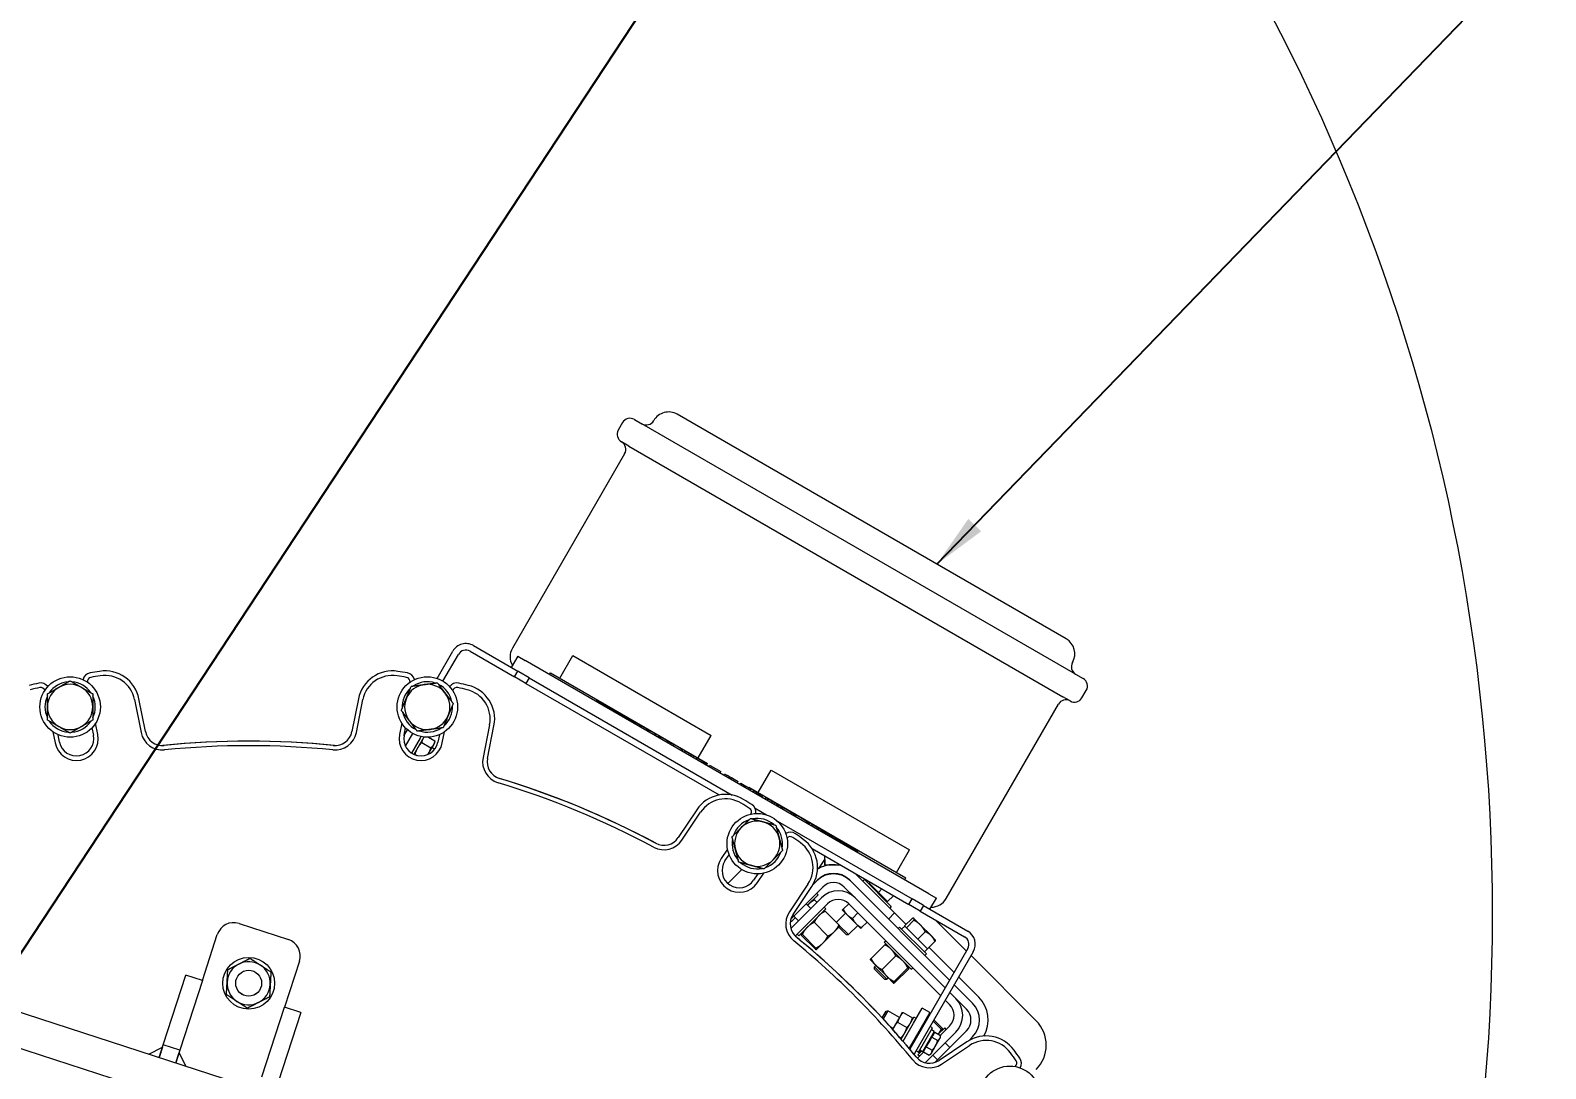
# Model space of a CAD drawing. Header units: inches. Extents: x 20 to 536, y 8 to 344.
# Drawn here: x 102.48 to 146.35, y 259.85 to 289.9 of the extents above; entities that cross this region are included whole.
import ezdxf

# ---------------------------------------------------------------- set-up
doc = ezdxf.new("R2010")
doc.units = ezdxf.units.IN
doc.header["$LTSCALE"] = 16
doc.header["$MEASUREMENT"] = 0
for name, color, linetype, lineweight in [('Dimension (ANSI)', 7, 'Continuous', 25), ('Symbol (ANSI)', 7, 'Continuous', 25), ('Visible', 7, 'Continuous', 18)]:
    doc.layers.add(name, color=color, linetype=linetype, lineweight=lineweight)
doc.styles.add('MEMCOR Medium', font='arial.ttf')
doc.dimstyles.new('Default (ANSI)', dxfattribs={"dimscale": 16, "dimtxt": 0.15, "dimasz": 0.098425, "dimexe": 0.125, "dimexo": 0.0625, "dimgap": 0.031496, "dimtad": 0, "dimtih": 1, "dimtoh": 1, "dimdec": 4, "dimrnd": 1e-08, "dimzin": 3, "dimdsep": 46, "dimlunit": 5, "dimtxsty": 'MEMCOR Medium', "dimcen": 0.09, "dimdle": 0.393701, "dimclrd": 256, "dimclre": 256, "dimclrt": 256, "dimadec": 0, "dimazin": 1, "dimtfac": 0.8, "dimtofl": 0, "dimtmove": 0, "dimatfit": 3, "dimfxl": 1, "dimfrac": 1, "dimtolj": 1, "dimtzin": 4, "dimlwd": -1, "dimlwe": -1, "dimarcsym": 0})
doc.dimstyles.new('Default (ANSI)$7', dxfattribs={"dimscale": 16, "dimtxt": 0.15, "dimasz": 0.098425, "dimexe": 0.125, "dimexo": 0.0625, "dimgap": 0.031496, "dimtad": 0, "dimtih": 1, "dimtoh": 1, "dimdec": 4, "dimrnd": 1e-08, "dimzin": 3, "dimdsep": 46, "dimlunit": 5, "dimtxsty": 'MEMCOR Medium', "dimcen": 0.09, "dimdle": 0.393701, "dimclrd": 256, "dimclre": 256, "dimclrt": 256, "dimadec": 0, "dimazin": 1, "dimtfac": 0.8, "dimtofl": 0, "dimtmove": 0, "dimatfit": 3, "dimfxl": 1, "dimfrac": 1, "dimtolj": 1, "dimtzin": 4, "dimlwd": -1, "dimlwe": -1, "dimarcsym": 0})

# ---------------------------------------------------------------- blocks, each defined once
blk = doc.blocks.new('*D27')
at = {"layer": 'Defpoints', "color": 0, "transparency": 16777216}
for p in [(109.281, 316.444), (88.802, 264.323)]:
    blk.add_point(p, dxfattribs=at)
at = {"layer": 'Dimension (ANSI)', "transparency": 16777216}
for p, q in [((113.734, 327.776), (109.857, 317.91)), ((115.851, 327.776), (113.734, 327.776))]:
    blk.add_line(p, q, dxfattribs=at)
blk.add_solid([(109.613, 318.006), (110.102, 317.814), (109.281, 316.444)], dxfattribs=at)
at = {"layer": 'Dimension (ANSI)', "transparency": 16777216, "insert": (116.355, 327.776), "char_height": 2.4, "attachment_point": 4, "style": 'MEMCOR Medium'}
blk.add_mtext('\\A1; \\fArial|b0|i0;\\H2.4000;R56 in\\P[R1422.4 mm]{\\P\\fArial|b0|i0;\\H2.4000;RADIAL CLEARANCE REQUIRED}', dxfattribs=at)

msp = doc.modelspace()

# ---------------------------------------------------------------- linework, layer by layer
at = {"layer": 'Visible'}
for p, q in [((119.966252, 278.639862), (120.182758, 278.514862)), ((132.465608, 272.289381), (121.207278, 278.789381)), ((119.624746, 278.548356), (119.499746, 278.33185)), ((132.740127, 271.264862), (120.182758, 278.514862)), ((119.807758, 277.865343), (119.591252, 277.990343)), ((119.807758, 277.865343), (132.365127, 270.615343)), ((119.682758, 277.648837), (116.432758, 272.019672)), ((115.305042, 272.093409), (116.589665, 271.351731)), ((114.25255, 271.14544), (114.707406, 271.933273)), ((114.423066, 271.065781), (114.869785, 271.839523)), ((115.211292, 271.931029), (116.495915, 271.189352)), ((116.586514, 271.786563), (116.399014, 271.461804)), ((116.586514, 271.786563), (116.80302, 271.661563)), ((128.494363, 264.911563), (116.80302, 271.661563)), ((117.808579, 271.153172), (118.183579, 271.802692)), ((118.183579, 271.802692), (122.188947, 269.490192)), ((116.495915, 271.189352), (116.589665, 271.351731)), ((116.825005, 270.999352), (116.495915, 271.189352)), ((116.61552, 271.336804), (116.589665, 271.351731)), ((116.918755, 271.161731), (116.61552, 271.336804)), ((116.918755, 271.161731), (116.825005, 270.999352)), ((116.918755, 271.161731), (122.795906, 267.768557)), ((117.506696, 271.255296), (117.537946, 271.309422)), ((117.537946, 271.309422), (122.08458, 268.684422)), ((132.740127, 271.264862), (132.956633, 271.139862)), ((116.825005, 270.999352), (122.419246, 267.769515)), ((132.92314, 270.58185), (133.04814, 270.798356)), ((105.493691, 270.530057), (105.682708, 269.5798)), ((105.81021, 269.605162), (105.621193, 270.555419)), ((111.977762, 270.555419), (111.788744, 269.605162)), ((111.916246, 269.5798), (112.105264, 270.530057)), ((118.859861, 270.474046), (118.866111, 270.484871)), ((118.866111, 270.484871), (118.884861, 270.517347)), ((119.913209, 269.880329), (118.866111, 270.484871)), ((118.884861, 270.517347), (119.113312, 270.385451)), ((119.094562, 270.352975), (119.113312, 270.385451)), ((119.113572, 270.341999), (119.132322, 270.374475)), ((119.132322, 270.374475), (119.194487, 270.338584)), ((119.175737, 270.306108), (119.194487, 270.338584)), ((119.194487, 270.338584), (119.281035, 270.288616)), ((119.262285, 270.25614), (119.281035, 270.288616)), ((119.281035, 270.288616), (119.364507, 270.240423)), ((128.990127, 264.769672), (132.240127, 270.398837)), ((132.581633, 270.490343), (132.365127, 270.615343)), ((104.429888, 269.522123), (104.365704, 269.844796)), ((113.23325, 269.844796), (113.169067, 269.522123)), ((119.345757, 270.207947), (119.364507, 270.240423)), ((119.383879, 270.185938), (119.402629, 270.218414)), ((119.402629, 270.218414), (119.585829, 270.112643)), ((119.567079, 270.080167), (119.585829, 270.112643)), ((119.61135, 270.054607), (119.6301, 270.087083)), ((119.6301, 270.087083), (119.698196, 270.047768)), ((119.679446, 270.015292), (119.698196, 270.047768)), ((119.698196, 270.047768), (119.743667, 270.021515)), ((119.743667, 270.021515), (119.789137, 269.995263)), ((119.770387, 269.962787), (119.789137, 269.995263)), ((119.789137, 269.995263), (119.857233, 269.955948)), ((119.838483, 269.923472), (119.857233, 269.955948)), ((119.859031, 269.911608), (119.877781, 269.944084)), ((119.877781, 269.944084), (119.931959, 269.912805)), ((119.906959, 269.869504), (119.931959, 269.912805)), ((119.931959, 269.912805), (119.978871, 269.88572)), ((119.953871, 269.842419), (119.978871, 269.88572)), ((119.978871, 269.88572), (120.030412, 269.855963)), ((120.005412, 269.812662), (120.030412, 269.855963)), ((120.030412, 269.855963), (120.081111, 269.826692)), ((120.056111, 269.78339), (120.081111, 269.826692)), ((120.081111, 269.826692), (120.128234, 269.799485)), ((103.129915, 269.598982), (103.194098, 269.27631)), ((103.321601, 269.301671), (103.279041, 269.515631)), ((104.259827, 269.710721), (104.302386, 269.496762)), ((113.294585, 269.486195), (113.394018, 269.658419)), ((113.296569, 269.496762), (113.339128, 269.710721)), ((113.336089, 269.183082), (113.548262, 269.550577)), ((113.336089, 269.183082), (113.543858, 269.542949)), ((113.760364, 269.417949), (113.509427, 268.983314)), ((113.870159, 269.448119), (113.57932, 268.94437)), ((113.785783, 269.461976), (113.760364, 269.417949)), ((114.006841, 269.443241), (114.191629, 269.336553)), ((114.319913, 269.515631), (114.277354, 269.301671)), ((114.404856, 269.27631), (114.46904, 269.598982)), ((115.773401, 269.800419), (115.584383, 268.850162)), ((115.711885, 268.8248), (115.900903, 269.775057)), ((120.103234, 269.756184), (120.128234, 269.799485)), ((120.158507, 269.738706), (120.109484, 269.767009)), ((120.128234, 269.799485), (120.177257, 269.771182)), ((120.152257, 269.727881), (120.177257, 269.771182)), ((120.177257, 269.771182), (120.34408, 269.674866)), ((120.31908, 269.631565), (120.34408, 269.674866)), ((120.384713, 269.608106), (120.32533, 269.64239)), ((120.34408, 269.674866), (120.403463, 269.640582)), ((120.378463, 269.59728), (120.403463, 269.640582)), ((120.403463, 269.640582), (120.514346, 269.576563)), ((120.514346, 269.576563), (120.594988, 269.530005)), ((120.569988, 269.486703), (120.594988, 269.530005)), ((120.594988, 269.530005), (120.666427, 269.48876)), ((120.641427, 269.445458), (120.666427, 269.48876)), ((120.706415, 269.422371), (120.647677, 269.456284)), ((120.666427, 269.48876), (120.697048, 269.471081)), ((120.678298, 269.438605), (120.697048, 269.471081)), ((120.700165, 269.411546), (120.706415, 269.422371)), ((120.715746, 269.40255), (120.740746, 269.445852)), ((120.740746, 269.445852), (120.891073, 269.35906)), ((121.813947, 268.840672), (122.188947, 269.490192)), ((113.609793, 268.947521), (113.66902, 268.913326)), ((113.807364, 269.289723), (114.075285, 269.135039)), ((113.993591, 268.94391), (113.99799, 268.95153)), ((113.99799, 268.95153), (114.154948, 269.223388)), ((114.109299, 269.144322), (114.187101, 269.099403)), ((114.154948, 269.223388), (114.187549, 269.279855)), ((114.187549, 269.279855), (114.19072, 269.316093)), ((120.891073, 269.35906), (121.0414, 269.272269)), ((121.0164, 269.228967), (121.0414, 269.272269)), ((121.073189, 269.19618), (121.098189, 269.239482)), ((121.083707, 269.190108), (121.108707, 269.233409)), ((121.098189, 269.239482), (121.108706, 269.23341)), ((121.108707, 269.233409), (121.237997, 269.158763)), ((121.237997, 269.158763), (121.358961, 269.088925)), ((121.333961, 269.045624), (121.358961, 269.088925)), ((121.341411, 269.041322), (121.366411, 269.084623)), ((121.358961, 269.088925), (121.366411, 269.084623)), ((121.412224, 269.000438), (121.437224, 269.04374)), ((121.437224, 269.04374), (121.548107, 268.979721)), ((121.548107, 268.979721), (121.628749, 268.933163)), ((121.603749, 268.889861), (121.628749, 268.933163)), ((121.628749, 268.933163), (121.700187, 268.891918)), ((121.675187, 268.848616), (121.700187, 268.891918)), ((121.749507, 268.805708), (121.774507, 268.849009)), ((121.774507, 268.849009), (121.924834, 268.762218)), ((121.924834, 268.762218), (122.075161, 268.675426)), ((122.050161, 268.632125), (122.075161, 268.675426)), ((122.05333, 268.630296), (122.08458, 268.684422)), ((122.116592, 268.593772), (122.141592, 268.637073)), ((122.136752, 268.582132), (122.161752, 268.625433)), ((122.141592, 268.637073), (122.16175, 268.625434)), ((122.161752, 268.625433), (122.313832, 268.53763)), ((122.313832, 268.53763), (122.470296, 268.447296)), ((122.445296, 268.403994), (122.470296, 268.447296)), ((122.5538, 268.341349), (122.5788, 268.38465)), ((122.5788, 268.38465), (122.644541, 268.346695)), ((122.619541, 268.303394), (122.644541, 268.346695)), ((122.625677, 268.299851), (122.650677, 268.343152)), ((122.644541, 268.346695), (122.650677, 268.343152)), ((122.650677, 268.343152), (122.691436, 268.31962)), ((122.691436, 268.31962), (122.729127, 268.297859)), ((122.704127, 268.254558), (122.729127, 268.297859)), ((122.729127, 268.297859), (122.775584, 268.271037)), ((122.750584, 268.227736), (122.775584, 268.271037)), ((122.775584, 268.271037), (122.854911, 268.225237)), ((122.854911, 268.225237), (122.966232, 268.160966)), ((122.941232, 268.117665), (122.966232, 268.160966)), ((123.020811, 268.07172), (123.045811, 268.115022)), ((123.045811, 268.115022), (123.196138, 268.02823)), ((123.545937, 267.840708), (123.920937, 268.490227)), ((123.920937, 268.490227), (127.926304, 266.177727)), ((123.196138, 268.02823), (123.346465, 267.941439)), ((123.269054, 267.986132), (123.275304, 267.996958)), ((123.275304, 267.996958), (127.821937, 265.371958)), ((123.321465, 267.898137), (123.346465, 267.941439)), ((123.394908, 267.855735), (123.419908, 267.899036)), ((123.419908, 267.899036), (123.530791, 267.835018)), ((123.530791, 267.835018), (123.611433, 267.788459)), ((123.586433, 267.745158), (123.611433, 267.788459)), ((123.611433, 267.788459), (123.682871, 267.747215)), ((123.657871, 267.703913), (123.682871, 267.747215)), ((123.751475, 267.649871), (123.776475, 267.693173)), ((123.776475, 267.693173), (123.847913, 267.651928)), ((123.822913, 267.608626), (123.847913, 267.651928)), ((123.847913, 267.651928), (123.921543, 267.609418)), ((121.773607, 267.342503), (121.23533, 266.536915)), ((121.343421, 266.46469), (121.881698, 267.270279)), ((123.46089, 267.384628), (123.794023, 267.192294)), ((123.921543, 267.609418), (123.967561, 267.582849)), ((123.942561, 267.539548), (123.967561, 267.582849)), ((123.967561, 267.582849), (124.039876, 267.541098)), ((124.014876, 267.497797), (124.039876, 267.541098)), ((124.069473, 267.466275), (124.094473, 267.509576)), ((124.076047, 267.462479), (124.101047, 267.505781)), ((124.094473, 267.509576), (124.101047, 267.505781)), ((124.101047, 267.505781), (124.150134, 267.477441)), ((124.125134, 267.434139), (124.150134, 267.477441)), ((124.150134, 267.477441), (124.22201, 267.435943)), ((124.19701, 267.392641), (124.22201, 267.435943)), ((124.22201, 267.435943), (124.258825, 267.414688)), ((124.233825, 267.371386), (124.258825, 267.414688)), ((124.27878, 267.345431), (124.30378, 267.388733)), ((124.30378, 267.388733), (124.437015, 267.31181)), ((124.437015, 267.31181), (124.513712, 267.267528)), ((124.488712, 267.224227), (124.513712, 267.267528)), ((124.513712, 267.267528), (124.585151, 267.226283)), ((124.560151, 267.182982), (124.585151, 267.226283)), ((124.603468, 267.172406), (124.622218, 267.204882)), ((124.622218, 267.204882), (124.65947, 267.183375)), ((124.63447, 267.140074), (124.65947, 267.183375)), ((124.65947, 267.183375), (124.809797, 267.096584)), ((124.107579, 267.011262), (128.00388, 264.761731)), ((124.597218, 267.161581), (124.603468, 267.172406)), ((124.64072, 267.150899), (124.603468, 267.172406)), ((124.809797, 267.096584), (124.960124, 267.009792)), ((124.935124, 266.966491), (124.960124, 267.009792)), ((125.024459, 266.929347), (124.941374, 266.977316)), ((124.960124, 267.009792), (125.015317, 266.977927)), ((124.996567, 266.945451), (125.015317, 266.977927)), ((125.015317, 266.977927), (125.043209, 266.961823)), ((125.018209, 266.918522), (125.043209, 266.961823)), ((125.043209, 266.961823), (125.113771, 266.921084)), ((125.088771, 266.877783), (125.113771, 266.921084)), ((125.113771, 266.921084), (125.317567, 266.803422)), ((125.292567, 266.760121), (125.317567, 266.803422)), ((125.317567, 266.803422), (125.387691, 266.762937)), ((125.362691, 266.719635), (125.387691, 266.762937)), ((125.387691, 266.762937), (125.426328, 266.740629)), ((125.407578, 266.708153), (125.426328, 266.740629)), ((125.426328, 266.740629), (125.471799, 266.714377)), ((124.345908, 266.657156), (124.347345, 266.656326)), ((126.443772, 266.109906), (125.368941, 266.730461)), ((125.471799, 266.714377), (125.517269, 266.688124)), ((125.498519, 266.655649), (125.517269, 266.688124)), ((125.517269, 266.688124), (125.585365, 266.648809)), ((125.566615, 266.616333), (125.585365, 266.648809)), ((125.584088, 266.606245), (125.602838, 266.638721)), ((125.602838, 266.638721), (125.715526, 266.573661)), ((125.696776, 266.541185), (125.715526, 266.573661)), ((125.715526, 266.573661), (125.783622, 266.534346)), ((125.764872, 266.50187), (125.783622, 266.534346)), ((125.788934, 266.487977), (125.807684, 266.520453)), ((125.807684, 266.520453), (125.989127, 266.415697)), ((125.970377, 266.383221), (125.989127, 266.415697)), ((126.014429, 266.357788), (126.033179, 266.390264)), ((126.033179, 266.390264), (126.095344, 266.354373)), ((126.076594, 266.321897), (126.095344, 266.354373)), ((126.095344, 266.354373), (126.181892, 266.304404)), ((126.163142, 266.271928), (126.181892, 266.304404)), ((126.181892, 266.304404), (126.265364, 266.256212)), ((122.661584, 266.205519), (122.478804, 265.931971)), ((122.586895, 265.859747), (122.708094, 266.041132)), ((125.109274, 266.216426), (127.91013, 264.599352)), ((125.307328, 265.645541), (125.481044, 265.903604)), ((125.481044, 265.751523), (125.481044, 266.001785)), ((125.481044, 265.903604), (125.481044, 265.716104)), ((126.246614, 266.223736), (126.265364, 266.256212)), ((126.280781, 266.204009), (126.299531, 266.236485)), ((126.299531, 266.236485), (126.445389, 266.152274)), ((126.426639, 266.119798), (126.445389, 266.152274)), ((126.437522, 266.099081), (126.443772, 266.109906)), ((127.551304, 265.528208), (127.926304, 266.177727)), ((122.670321, 265.20837), (123.072247, 265.610297)), ((123.539563, 265.485562), (123.418365, 265.304176)), ((123.526456, 265.231952), (123.709235, 265.505501)), ((125.481044, 265.751523), (125.914511, 265.751523)), ((127.498811, 264.356548), (126.36744, 265.487919)), ((124.991395, 265.192447), (124.453117, 264.386858)), ((125.419917, 265.106081), (124.49965, 264.185814)), ((124.561208, 264.314634), (125.099486, 265.120223)), ((125.24314, 265.282858), (125.131221, 265.170939)), ((125.24314, 265.282858), (125.271424, 265.311142)), ((126.354504, 264.793748), (126.042171, 265.106081)), ((126.190663, 265.311142), (126.218947, 265.282858)), ((129.088378, 262.413427), (126.218947, 265.282858)), ((126.623279, 265.321164), (126.578737, 265.276622)), ((127.402767, 264.541676), (126.623279, 265.321164)), ((126.765538, 265.214266), (126.747858, 265.196585)), ((126.765538, 265.214266), (126.794648, 265.243375)), ((126.898121, 265.081683), (126.765538, 265.214266)), ((127.030703, 264.949101), (126.898121, 265.081683)), ((127.030703, 264.949101), (127.130864, 265.049261)), ((127.790687, 265.317831), (127.821937, 265.371958)), ((125.378697, 264.793748), (124.493645, 263.908696)), ((124.622595, 263.684092), (125.555474, 264.616971)), ((124.93409, 264.620255), (125.069647, 264.484698)), ((124.978633, 264.575713), (125.281446, 264.878526)), ((125.180551, 264.730264), (125.247882, 264.662933)), ((125.281446, 264.878526), (125.236904, 264.923069)), ((126.172949, 264.621677), (126.01212, 264.460847)), ((126.177727, 264.616971), (128.829559, 261.96514)), ((128.958968, 262.189283), (126.354504, 264.793748)), ((127.163286, 264.816518), (127.030703, 264.949101)), ((127.295868, 264.683936), (127.163286, 264.816518)), ((127.295868, 264.683936), (127.278188, 264.666255)), ((127.295868, 264.683936), (127.467079, 264.855147)), ((127.91013, 264.599352), (128.00388, 264.761731)), ((128.239219, 264.409352), (127.91013, 264.599352)), ((128.306863, 264.586804), (128.00388, 264.761731)), ((128.332969, 264.571731), (128.239219, 264.409352)), ((128.332969, 264.571731), (128.306863, 264.586804)), ((128.332969, 264.571731), (129.617593, 263.830054)), ((128.494363, 264.911563), (128.71087, 264.786563)), ((128.52337, 264.461804), (128.71087, 264.786563)), ((124.501958, 264.099039), (124.483492, 264.117505)), ((124.501958, 264.099039), (124.625079, 264.222159)), ((124.580537, 264.266702), (124.716094, 264.131145)), ((124.724446, 263.696859), (125.503933, 264.476347)), ((125.448256, 264.420669), (125.449538, 264.421012)), ((125.456921, 264.420434), (125.473651, 264.437164)), ((125.503933, 264.476347), (125.459391, 264.520889)), ((125.490714, 264.403452), (125.887596, 264.00657)), ((126.076824, 264.348775), (125.811108, 264.083059)), ((125.988436, 264.437164), (126.121019, 264.304581)), ((126.121019, 264.304581), (126.386184, 264.039416)), ((126.43815, 264.356548), (126.277285, 264.195682)), ((127.498811, 264.356548), (127.322034, 264.179771)), ((127.402767, 264.541676), (127.358224, 264.497134)), ((127.833344, 264.022015), (127.498811, 264.356548)), ((127.789498, 263.978169), (128.004935, 264.193606)), ((127.839603, 263.928063), (128.05504, 264.1435)), ((128.05456, 264.199242), (128.049688, 264.200548)), ((128.057618, 264.196184), (128.05456, 264.199242)), ((128.248348, 264.005454), (128.057618, 264.196184)), ((128.239219, 264.409352), (129.523843, 263.667674)), ((128.671244, 264.159922), (129.574958, 263.256208)), ((115.26904, 256.180255), (91.801644, 263.805274)), ((107.458221, 262.398262), (107.890845, 263.729741)), ((108.520882, 264.05076), (109.947466, 263.587235)), ((124.724446, 263.696859), (124.679903, 263.741401)), ((124.780123, 263.752536), (124.77978, 263.751254)), ((124.79734, 263.710078), (125.194222, 263.313196)), ((124.824204, 263.736942), (125.221086, 263.34006)), ((125.170891, 264.083629), (125.567773, 263.686747)), ((125.424267, 263.483566), (125.757522, 263.816821)), ((125.757522, 263.816821), (125.904813, 263.964112)), ((126.095774, 263.727348), (125.881912, 263.941211)), ((125.893804, 263.996061), (126.16251, 263.727355)), ((125.904813, 263.964112), (125.905156, 263.965394)), ((126.095774, 263.727348), (126.16251, 263.727355)), ((126.430378, 263.995222), (126.16251, 263.727355)), ((126.386184, 264.039416), (126.518766, 263.906834)), ((126.703315, 264.091383), (126.54245, 263.930517)), ((127.598177, 263.903628), (127.642719, 263.94817)), ((127.642719, 263.94817), (128.422207, 263.168683)), ((127.702634, 263.888256), (127.791022, 263.976644)), ((127.791022, 263.976644), (127.789498, 263.978169)), ((127.791022, 263.976644), (127.831947, 263.935719)), ((127.839603, 263.928063), (127.831947, 263.935719)), ((127.890233, 263.877434), (127.839603, 263.928063)), ((127.890233, 263.877434), (128.120328, 263.647339)), ((128.170957, 263.596709), (128.386394, 263.812146)), ((128.554649, 263.699153), (128.248348, 264.005454)), ((128.673279, 263.580524), (128.554649, 263.699153)), ((125.23668, 263.295979), (125.235398, 263.295636)), ((125.23668, 263.295979), (125.237492, 263.29679)), ((125.237492, 263.29679), (125.424267, 263.483566)), ((126.816419, 263.035757), (127.2133, 263.432638)), ((127.200081, 263.505533), (127.244624, 263.550075)), ((127.200081, 263.505533), (127.979569, 262.726045)), ((127.255759, 263.449855), (127.254477, 263.450199)), ((129.615349, 263.326168), (127.934956, 260.415641)), ((129.777729, 263.232418), (128.076801, 260.286325)), ((128.170957, 263.596709), (128.120328, 263.647339)), ((128.21393, 263.553736), (128.170957, 263.596709)), ((128.21393, 263.553736), (128.409231, 263.358435)), ((128.365759, 263.225131), (128.454147, 263.313519)), ((128.452205, 263.315461), (128.409231, 263.358435)), ((128.452205, 263.315461), (128.667642, 263.530898)), ((128.452205, 263.315461), (128.454147, 263.313519)), ((129.217788, 262.637571), (128.496051, 263.359308)), ((128.673279, 263.580524), (128.674584, 263.575651)), ((97.150235, 263.118874), (115.578057, 257.131311)), ((110.268486, 262.957198), (109.835862, 261.625719)), ((126.799202, 262.993298), (126.798858, 262.99458)), ((126.799202, 262.993298), (126.946492, 262.846007)), ((126.9158, 262.730546), (126.915803, 262.79532)), ((126.956491, 262.836008), (126.915803, 262.79532)), ((126.915803, 262.79532), (127.269356, 262.441766)), ((126.946492, 262.846007), (127.279748, 262.512752)), ((127.136241, 262.715934), (127.533123, 263.112816)), ((128.377665, 263.124141), (128.422207, 263.168683)), ((129.712217, 263.118949), (131.595372, 261.235794)), ((106.327577, 260.53653), (106.982693, 262.55277)), ((107.458221, 262.398262), (106.803105, 260.382022)), ((107.458221, 262.398262), (106.982693, 262.55277)), ((127.204582, 262.441764), (126.9158, 262.730546)), ((127.204582, 262.441764), (127.269356, 262.441766)), ((127.310045, 262.482455), (127.269356, 262.441766)), ((127.279748, 262.512752), (127.466523, 262.325977)), ((127.482929, 262.369246), (127.879811, 262.766128)), ((127.509793, 262.342382), (127.906675, 262.739264)), ((127.923891, 262.781723), (127.924235, 262.78044)), ((127.979569, 262.726045), (128.024111, 262.770587)), ((129.933671, 261.921688), (129.355047, 262.500312)), ((127.466523, 262.325977), (127.467334, 262.325166)), ((127.467334, 262.325166), (127.468617, 262.324822)), ((129.267784, 261.880468), (129.096228, 262.052024)), ((129.756894, 261.744911), (129.225638, 262.276168)), ((109.180746, 259.609479), (109.835862, 261.625719)), ((110.311391, 261.471211), (109.835862, 261.625719)), ((127.140169, 261.31603), (127.253031, 261.511514)), ((127.305408, 261.525545), (127.167428, 261.286557)), ((127.253031, 261.511514), (127.305408, 261.525545)), ((127.638348, 261.333322), (127.305408, 261.525545)), ((127.747662, 261.473028), (128.015583, 261.318344)), ((128.049783, 261.167949), (128.299783, 261.600962)), ((128.51629, 261.475962), (128.26629, 261.042949)), ((128.51629, 261.475962), (128.299783, 261.600962)), ((128.966818, 261.82788), (129.091007, 261.703691)), ((129.580118, 261.568134), (129.267784, 261.880468)), ((110.311391, 261.471211), (109.656275, 259.454971)), ((127.450848, 261.008563), (127.387402, 261.045194)), ((127.474903, 261.050227), (127.438863, 260.987804)), ((127.64593, 261.346455), (127.474903, 261.050227)), ((127.58718, 261.195066), (127.855102, 261.040381)), ((127.716598, 261.468855), (127.64593, 261.346455)), ((127.68922, 260.703435), (128.058501, 261.343049)), ((127.716598, 261.468855), (127.718366, 261.470093)), ((127.744595, 260.639348), (128.049783, 261.167949)), ((128.26629, 261.042949), (127.916661, 260.437374)), ((128.027501, 261.289355), (128.027689, 261.291506)), ((128.127783, 261.303049), (128.058501, 261.343049)), ((128.480036, 261.359748), (128.460483, 261.379301)), ((128.500456, 261.395116), (128.48131, 261.414263)), ((128.599083, 261.030944), (128.529801, 261.070944)), ((128.850298, 260.989487), (128.617296, 261.222489)), ((128.878192, 261.017381), (128.637715, 261.257857)), ((129.091007, 261.081437), (128.819247, 260.809676)), ((127.665901, 260.730291), (127.673529, 260.725888)), ((128.070671, 260.650708), (128.04754, 260.664063)), ((128.193083, 260.327731), (128.599083, 261.030944)), ((128.258171, 260.975467), (128.23504, 260.988822)), ((128.64749, 260.926786), (128.30749, 260.337889)), ((128.382733, 260.019609), (129.267784, 260.90466)), ((128.416802, 260.477215), (128.497916, 260.61771)), ((128.497916, 260.61771), (128.579031, 260.758205)), ((128.64749, 260.926786), (128.566083, 260.973786)), ((128.579031, 260.758205), (128.620202, 260.829515)), ((128.579031, 260.758205), (128.746089, 260.661753)), ((128.639644, 260.863189), (128.61799, 260.875691)), ((128.620202, 260.829515), (128.661373, 260.900825)), ((128.659851, 260.025613), (129.580118, 260.94588)), ((128.661373, 260.900825), (128.828431, 260.804374)), ((128.68671, 260.50871), (128.808995, 260.720515)), ((128.762769, 260.842283), (128.950634, 261.030148)), ((129.594259, 260.625449), (128.78867, 260.087172)), ((128.808995, 260.720515), (128.828437, 260.754189)), ((128.828437, 260.754189), (128.828437, 260.802519)), ((128.894957, 260.974471), (128.895327, 260.975854)), ((128.995177, 260.985606), (128.950634, 261.030148)), ((129.094543, 260.460306), (128.958986, 260.595862)), ((129.644975, 260.657185), (129.756894, 260.769104)), ((105.912945, 260.271697), (106.306718, 260.472334)), ((106.21015, 260.175129), (106.327577, 260.53653)), ((106.306718, 260.472334), (106.21015, 260.175129)), ((106.803105, 260.382022), (106.327577, 260.53653)), ((106.803105, 260.382022), (106.685679, 260.02062)), ((106.685679, 260.02062), (106.782246, 260.317825)), ((106.982884, 259.924052), (106.782246, 260.317825)), ((127.99221, 260.514808), (127.972656, 260.534361)), ((128.076801, 260.286325), (128.062898, 260.262244)), ((128.193083, 260.327731), (128.123801, 260.367731)), ((128.344207, 260.334636), (128.158129, 260.148558)), ((128.183914, 260.323103), (128.16044, 260.346578)), ((128.171147, 260.250661), (128.276352, 260.355866)), ((128.215689, 260.206118), (128.171147, 260.250661)), ((128.226824, 260.306338), (128.225441, 260.305968)), ((128.30749, 260.337889), (128.226083, 260.384889)), ((128.336914, 260.338846), (128.376858, 260.408031)), ((128.336914, 260.338846), (128.503973, 260.242395)), ((128.358644, 260.376482), (128.33699, 260.388984)), ((128.376858, 260.408031), (128.416802, 260.477215)), ((128.416802, 260.477215), (128.58386, 260.380764)), ((128.547437, 260.267482), (128.505582, 260.243317)), ((128.547437, 260.267482), (128.565652, 260.299031)), ((128.565652, 260.299031), (128.68671, 260.50871)), ((128.74099, 260.106752), (128.605433, 260.242309)), ((128.860894, 259.979081), (129.666483, 260.517358))]:
    msp.add_line(p, q, dxfattribs=at)
for centre, radius in [((88.801644, 264.323274), 56), ((103.629345, 270.317448), 0.875), ((113.969609, 270.317448), 0.875), ((123.522767, 266.360401), 0.875), ((108.799131, 262.319894), 0.75), ((108.799131, 262.319894), 0.375127), ((108.799131, 262.319894), 0.375), ((130.834437, 259.04873), 0.875)]:
    msp.add_circle(centre, radius, dxfattribs=at)
for centre, radius, start, end in [((119.841252, 278.423356), 0.25, 60, 150), ((120.307758, 278.731369), 0.25, 240, 330), ((120.957278, 278.356369), 0.5, 60, 150), ((119.716252, 278.20685), 0.25, 150, 240), ((119.466252, 277.773837), 0.25, 330, 60), ((115.086292, 271.714523), 0.4375, 60, 150), ((116.865771, 271.769672), 0.5, 150, 209.9616494), ((132.215608, 271.856369), 0.5, 330, 60), ((115.086292, 271.714523), 0.25, 60, 150), ((132.865127, 271.481369), 0.25, 150, 240), ((104.247216, 271.055576), 0.25, 99.6649985, 167.7335583), ((104.247216, 271.055576), 0.12, 99.6649985, 189.453578), ((108.799477, 244.325441), 27.365, 99.0763028, 99.6649985), ((108.799477, 244.325441), 27.235, 99.0763028, 99.6649985), ((104.640407, 270.360328), 1, 11.25, 99.0763028), ((104.640407, 270.360328), 0.87, 11.25, 99.0763028), ((112.958547, 270.360328), 1, 80.9236972, 168.75), ((112.958547, 270.360328), 0.87, 80.9236972, 168.75), ((108.799477, 244.325441), 27.235, 80.3350015, 80.9236972), ((108.799477, 244.325441), 27.365, 80.3350015, 80.9236972), ((113.351738, 271.055576), 0.12, 350.546422, 80.3350015), ((113.351738, 271.055576), 0.25, 12.2664417, 80.3350015), ((132.831633, 270.923356), 0.25, 330, 60), ((108.799477, 244.325441), 27.365, 102.8350015, 103.4236972), ((108.799477, 244.325441), 27.235, 102.8350015, 103.4236972), ((102.776038, 270.762941), 0.25, 34.7664417, 102.8350015), ((102.776038, 270.762941), 0.12, 13.046422, 102.8350015), ((103.629345, 270.317448), 0.656, 120, 180), ((103.629345, 270.317448), 0.7295, 94.0591413, 145.9408587), ((103.629345, 270.317448), 0.656, 60, 120), ((103.629345, 270.317448), 0.7295, 34.0591413, 85.9408587), ((103.629345, 270.317448), 0.656, 0, 60), ((113.969609, 270.317448), 0.7295, 131.5591413, 183.4408587), ((113.969609, 270.317448), 0.656, 97.5, 157.5), ((113.969609, 270.317448), 0.7295, 71.5591413, 123.4408587), ((113.969609, 270.317448), 0.656, 37.5, 97.5), ((113.969609, 270.317448), 0.7295, 11.5591413, 63.4408587), ((113.969609, 270.317448), 0.656, 337.5, 37.5), ((114.822916, 270.762941), 0.25, 77.1649985, 145.2335583), ((114.822916, 270.762941), 0.12, 77.1649985, 166.953578), ((108.799477, 244.325441), 27.235, 76.5763028, 77.1649985), ((108.799477, 244.325441), 27.365, 76.5763028, 77.1649985), ((114.920118, 269.970148), 0.87, 348.75, 76.5763028), ((114.920118, 269.970148), 1, 348.75, 76.5763028), ((103.629345, 270.317448), 0.7295, 154.0591413, 205.9408587), ((103.629345, 270.317448), 0.656, 180, 240), ((103.629345, 270.317448), 0.656, 300, 0), ((103.629345, 270.317448), 0.7295, 334.0591413, 25.9408587), ((113.969609, 270.317448), 0.656, 157.5, 217.5), ((113.969609, 270.317448), 0.7295, 311.5591413, 3.4408587), ((132.456633, 270.273837), 0.25, 60, 150), ((132.706633, 270.70685), 0.25, 240, 330), ((103.629345, 270.317448), 0.7295, 214.0591413, 265.9408587), ((103.629345, 270.317448), 0.7295, 274.0591413, 325.9408587), ((113.969609, 270.317448), 0.7295, 191.5591413, 243.4408587), ((113.969609, 270.317448), 0.656, 217.5, 277.5), ((113.969609, 270.317448), 0.656, 277.5, 337.5), ((103.811993, 269.399217), 0.63, 191.25, 11.25), ((103.629345, 270.317448), 0.656, 240, 300), ((103.811993, 269.399217), 0.5, 191.25, 11.25), ((106.300603, 269.702707), 0.63, 191.25, 275.6237291), ((106.300603, 269.702707), 0.5, 191.25, 275.6237291), ((111.298351, 269.702707), 0.63, 264.3762709, 348.75), ((111.298351, 269.702707), 0.5, 264.3762709, 348.75), ((113.786961, 269.399217), 0.63, 168.75, 348.75), ((113.786961, 269.399217), 0.5, 168.75, 348.75), ((113.969609, 270.317448), 0.7295, 251.5591413, 303.4408587), ((108.799477, 244.325441), 25.001221, 84.2970119, 95.7029881), ((108.799477, 244.325441), 25, 84.3762709, 95.6237291), ((108.799477, 244.325441), 24.87, 84.3762709, 95.6237291), ((116.202278, 268.727255), 0.63, 168.75, 253.1237291), ((116.202278, 268.727255), 0.5, 168.75, 253.1237291), ((108.799477, 244.325441), 24.87, 61.8762709, 73.1237291), ((108.799477, 244.325441), 25.001221, 61.7970119, 73.2029881), ((108.799477, 244.325441), 25, 61.8762709, 73.1237291), ((122.605077, 266.786933), 1, 58.4236972, 146.25), ((122.605077, 266.786933), 0.87, 58.4236972, 146.25), ((108.799477, 244.325441), 27.365, 57.8350015, 58.4236972), ((108.799477, 244.325441), 27.235, 57.8350015, 58.4236972), ((123.234398, 267.278791), 0.12, 328.046422, 57.8350015), ((123.234398, 267.278791), 0.25, 349.7664417, 57.8350015), ((123.522767, 266.360401), 0.7295, 109.0591413, 160.9408587), ((123.522767, 266.360401), 0.656, 135, 195), ((123.522767, 266.360401), 0.656, 75, 135), ((123.522767, 266.360401), 0.7295, 49.0591413, 100.9408587), ((123.522767, 266.360401), 0.656, 15, 75), ((123.522767, 266.360401), 0.7295, 349.0591413, 40.9408587), ((120.819595, 266.8147), 0.63, 241.8762709, 326.25), ((120.819595, 266.8147), 0.5, 241.8762709, 326.25), ((123.522767, 266.360401), 0.7295, 169.0591413, 220.9408587), ((123.522767, 266.360401), 0.656, 315, 15), ((124.481603, 266.445436), 0.25, 54.6649985, 122.7335583), ((124.481603, 266.445436), 0.12, 54.6649985, 144.453578), ((108.799477, 244.325441), 27.235, 54.0763028, 54.6649985), ((108.799477, 244.325441), 27.365, 54.0763028, 54.6649985), ((124.268016, 265.675793), 0.87, 326.25, 54.0763028), ((124.268016, 265.675793), 1, 326.25, 54.0763028), ((123.00263, 265.581961), 0.63, 146.25, 326.25), ((123.00263, 265.581961), 0.5, 146.25, 326.25), ((123.522767, 266.360401), 0.656, 195, 255), ((123.522767, 266.360401), 0.656, 255, 315), ((123.522767, 266.360401), 0.7295, 289.0591413, 340.9408587), ((123.522767, 266.360401), 0.7295, 229.0591413, 280.9408587), ((125.731044, 264.794954), 0.69, 45, 135), ((125.731044, 264.851523), 0.9, 74.5447892, 121.0682459), ((125.731044, 264.851523), 0.65, 45, 135), ((125.731044, 264.851523), 0.9, 106.1276202, 118.0859338), ((125.731044, 264.851523), 0.9, 45, 45.4552108), ((125.866601, 264.305844), 0.69, 45, 135), ((125.731044, 264.794954), 0.44, 45, 135), ((125.866601, 264.305844), 0.44, 45, 135), ((128.557114, 265.019672), 0.5, 269.9616642, 330), ((124.976943, 264.036849), 0.63, 146.25, 230.6237291), ((124.976943, 264.036849), 0.5, 146.25, 230.6237291), ((108.366373, 263.575232), 0.5, 72, 162), ((108.799477, 244.325441), 25.001221, 39.2970119, 50.7029881), ((129.398843, 263.451168), 0.25, 330, 60), ((129.398843, 263.451168), 0.4375, 330, 60), ((109.792958, 263.111707), 0.5, 342, 72), ((108.799477, 244.325441), 24.87, 39.3762709, 50.6237291), ((108.799477, 244.325441), 25, 39.3762709, 50.6237291), ((108.799131, 262.319894), 0.625, 116.9313279, 176.9313279), ((108.799131, 262.319894), 0.625, 56.9313279, 116.9313279), ((108.799131, 262.319894), 0.625, 356.9313279, 56.9313279), ((108.799131, 262.319894), 0.625, 176.9313279, 236.9313279), ((108.799131, 262.319894), 0.625, 296.9313279, 356.9313279), ((129.268991, 261.257007), 0.94, 330.34607, 45), ((108.799131, 262.319894), 0.625, 236.9313279, 296.9313279), ((128.77988, 261.392564), 0.44, 315, 45), ((128.77988, 261.392564), 0.69, 315, 45), ((129.268991, 261.257007), 0.44, 315, 45), ((129.268991, 261.257007), 0.69, 315, 45), ((130.888265, 260.528687), 1, 315, 45), ((130.149829, 259.79398), 1, 35.9236972, 123.75), ((130.149829, 259.79398), 0.87, 35.9236972, 123.75), ((128.510885, 260.502907), 0.5, 219.3762709, 303.75), ((108.799477, 244.325441), 27.235, 35.3350015, 35.9236972), ((108.799477, 244.325441), 27.365, 35.3350015, 35.9236972), ((128.510885, 260.502907), 0.63, 219.3762709, 303.75), ((130.919472, 260.007566), 0.12, 305.546422, 35.3350015), ((130.919472, 260.007566), 0.25, 327.2664417, 35.3350015)]:
    msp.add_arc(centre, radius, start, end, dxfattribs=at)
for points, weights in [([(102.973345, 270.69619), (103.14912, 270.797674), (103.301345, 270.885561)], [1, 1.0379548493, 1]), ([(102.973345, 270.317448), (102.973345, 270.493223), (102.973345, 270.69619)], [1, 1.0379548493, 1]), ([(103.301345, 270.885561), (103.453571, 270.973448), (103.629345, 271.074932)], [1, 1.0379548493, 1]), ([(103.629345, 271.074932), (103.80512, 270.973448), (103.957345, 270.885561)], [1, 1.0379548493, 1]), ([(103.957345, 270.885561), (104.109571, 270.797674), (104.285345, 270.69619)], [1, 1.0379548493, 1]), ([(104.285345, 270.69619), (104.285345, 270.493223), (104.285345, 270.317448)], [1, 1.0379548493, 1]), ([(113.363544, 270.568489), (113.43081, 270.730883), (113.508482, 270.918401)], [1, 1.0379548493, 1]), ([(113.508482, 270.918401), (113.709713, 270.944893), (113.883984, 270.967836)], [1, 1.0379548493, 1]), ([(113.883984, 270.967836), (114.058255, 270.99078), (114.259485, 271.017272)], [1, 1.0379548493, 1]), ([(114.259485, 271.017272), (114.383044, 270.856247), (114.490049, 270.716796)], [1, 1.0379548493, 1]), ([(114.490049, 270.716796), (114.597054, 270.577345), (114.720612, 270.41632)], [1, 1.0379548493, 1]), ([(102.973345, 269.938707), (102.973345, 270.141674), (102.973345, 270.317448)], [1, 1.0379548493, 1]), ([(104.285345, 270.317448), (104.285345, 270.141674), (104.285345, 269.938707)], [1, 1.0379548493, 1]), ([(113.218606, 270.218577), (113.296278, 270.406094), (113.363544, 270.568489)], [1, 1.0379548493, 1]), ([(114.720612, 270.41632), (114.64294, 270.228803), (114.575674, 270.066408)], [1, 1.0379548493, 1]), ([(103.301345, 269.749336), (103.14912, 269.837223), (102.973345, 269.938707)], [1, 1.0379548493, 1]), ([(104.285345, 269.938707), (104.109571, 269.837223), (103.957345, 269.749336)], [1, 1.0379548493, 1]), ([(113.449169, 269.918101), (113.342164, 270.057552), (113.218606, 270.218577)], [1, 1.0379548493, 1]), ([(113.679733, 269.617625), (113.556174, 269.77865), (113.449169, 269.918101)], [1, 1.0379548493, 1]), ([(114.575674, 270.066408), (114.508408, 269.904014), (114.430736, 269.716496)], [1, 1.0379548493, 1]), ([(103.629345, 269.559965), (103.453571, 269.661448), (103.301345, 269.749336)], [1, 1.0379548493, 1]), ([(103.957345, 269.749336), (103.80512, 269.661448), (103.629345, 269.559965)], [1, 1.0379548493, 1]), ([(114.055234, 269.667061), (113.880963, 269.644117), (113.679733, 269.617625)], [1, 1.0379548493, 1]), ([(113.844045, 269.402888), (113.817047, 269.356127), (113.807364, 269.289723)], [1, 1.0379548493, 1]), ([(113.876477, 269.447419), (113.857496, 269.426186), (113.844045, 269.402888)], [1.01896810219, 1.01855681046, 1]), ([(114.430736, 269.716496), (114.229505, 269.690004), (114.055234, 269.667061)], [1, 1.0379548493, 1]), ([(113.609793, 268.947521), (113.60159, 268.942725), (113.594386, 268.937789)], [1, 1.00698233034, 1.0113956642]), ([(113.687087, 269.13103), (113.641241, 269.051621), (113.609793, 268.947521)], [1, 1.0379548493, 1]), ([(113.807364, 269.289723), (113.732934, 269.210438), (113.687087, 269.13103)], [1, 1.0379548493, 1]), ([(113.993507, 268.943872), (113.995772, 268.947688), (113.99799, 268.95153)], [1.0033790678, 1.00177229048, 1]), ([(113.99799, 268.95153), (114.043837, 269.030938), (114.075285, 269.135039)], [1, 1.0379548493, 1]), ([(114.075285, 269.135039), (114.12795, 269.176627), (114.154948, 269.223388)], [1, 1.0379548493, 1]), ([(114.154948, 269.223388), (114.181946, 269.27015), (114.191629, 269.336553)], [1, 1.0379548493, 1]), ([(114.191629, 269.336553), (114.191571, 269.32582), (114.19072, 269.316093)], [1, 1.00789497467, 1.0125054876]), ([(122.791094, 266.556452), (122.934613, 266.699972), (123.058905, 266.824263)], [1, 1.0379548493, 1]), ([(123.058905, 266.824263), (123.183196, 266.948554), (123.326716, 267.092074)], [1, 1.0379548493, 1]), ([(123.326716, 267.092074), (123.522767, 267.039542), (123.692552, 266.994048)], [1, 1.0379548493, 1]), ([(123.692552, 266.994048), (123.862337, 266.948554), (124.058389, 266.896023)], [1, 1.0379548493, 1]), ([(124.058389, 266.896023), (124.11092, 266.699972), (124.156414, 266.530186)], [1, 1.0379548493, 1]), ([(122.88912, 266.190616), (122.843626, 266.360401), (122.791094, 266.556452)], [1, 1.0379548493, 1]), ([(124.156414, 266.530186), (124.201908, 266.360401), (124.25444, 266.16435)], [1, 1.0379548493, 1]), ([(122.987145, 265.824779), (122.934613, 266.02083), (122.88912, 266.190616)], [1, 1.0379548493, 1]), ([(123.986629, 265.896539), (123.862337, 265.772247), (123.718818, 265.628728)], [1, 1.0379548493, 1]), ([(124.25444, 266.16435), (124.11092, 266.02083), (123.986629, 265.896539)], [1, 1.0379548493, 1]), ([(123.352982, 265.726754), (123.183196, 265.772247), (122.987145, 265.824779)], [1, 1.0379548493, 1]), ([(123.718818, 265.628728), (123.522767, 265.68126), (123.352982, 265.726754)], [1, 1.0379548493, 1]), ([(125.024285, 264.621365), (125.00168, 264.59876), (124.981629, 264.572717)], [1, 1.01361653257, 1.01746303772]), ([(125.180551, 264.730264), (125.085817, 264.682897), (125.024285, 264.621365)], [1, 1.0379548493, 1]), ([(125.156867, 264.753948), (125.156867, 264.753948), (125.180551, 264.730264)], [1, 1.0379548493, 1]), ([(125.300965, 264.273378), (125.22675, 264.199163), (125.170891, 264.083629)], [1, 1.0379548493, 1]), ([(125.490714, 264.403452), (125.37518, 264.347594), (125.300965, 264.273378)], [1, 1.0379548493, 1]), ([(125.449538, 264.421012), (125.458193, 264.423332), (125.490714, 264.403452)], [1.00835685167, 1.03317429485, 1]), ([(125.469201, 264.441614), (125.473651, 264.437164), (125.473651, 264.437164)], [1.01868101019, 1.01660567782, 1]), ([(125.988436, 264.437164), (125.988436, 264.437164), (126.01212, 264.460847)], [1, 1.0379548493, 1]), ([(126.01212, 264.460847), (126.059487, 264.366113), (126.121019, 264.304581)], [1, 1.0379548493, 1]), ([(126.121019, 264.304581), (126.18255, 264.24305), (126.277285, 264.195682)], [1, 1.0379548493, 1]), ([(126.277285, 264.195682), (126.324652, 264.100948), (126.386184, 264.039416)], [1, 1.0379548493, 1]), ([(128.057618, 264.196184), (128.045991, 264.207811), (128.004935, 264.193606)], [1, 1.04314139574, 1.01001874936]), ([(128.05504, 264.1435), (128.069246, 264.184557), (128.057618, 264.196184)], [1.01001874936, 1.04314139574, 1]), ([(128.248348, 264.005454), (128.171457, 264.082345), (128.05504, 264.1435)], [1, 1.04314139574, 1.01001874936]), ([(124.780934, 263.753348), (124.7747, 263.747114), (124.79734, 263.710078)], [1, 1.0379548493, 1]), ([(124.824204, 263.736942), (124.787168, 263.759581), (124.780934, 263.753348)], [1, 1.0379548493, 1]), ([(124.96771, 263.940123), (124.887261, 263.859674), (124.824204, 263.736942)], [1, 1.0379548493, 1]), ([(125.170891, 264.083629), (125.048159, 264.020572), (124.96771, 263.940123)], [1, 1.0379548493, 1]), ([(125.424267, 263.483566), (125.504716, 263.564015), (125.567773, 263.686747)], [1, 1.0379548493, 1]), ([(125.567773, 263.686747), (125.683307, 263.742606), (125.757522, 263.816821)], [1, 1.0379548493, 1]), ([(125.757522, 263.816821), (125.831738, 263.891036), (125.887596, 264.00657)], [1, 1.0379548493, 1]), ([(125.887596, 264.00657), (125.907476, 263.974049), (125.905156, 263.965394)], [1, 1.03317429485, 1.00835685167]), ([(126.386184, 264.039416), (126.447715, 263.977884), (126.54245, 263.930517)], [1, 1.0379548493, 1]), ([(126.54245, 263.930517), (126.518766, 263.906834), (126.518766, 263.906834)], [1, 1.0379548493, 1]), ([(128.386394, 263.812146), (128.325239, 263.928563), (128.248348, 264.005454)], [1.01001874936, 1.04314139574, 1]), ([(128.554649, 263.699153), (128.489385, 263.764417), (128.386394, 263.812146)], [1, 1.04314139574, 1.01001874936]), ([(128.667642, 263.530898), (128.619913, 263.633889), (128.554649, 263.699153)], [1.01001874936, 1.04314139574, 1]), ([(125.194222, 263.313196), (125.231258, 263.290557), (125.237492, 263.29679)], [1, 1.0379548493, 1]), ([(125.221086, 263.34006), (125.343818, 263.403117), (125.424267, 263.483566)], [1, 1.0379548493, 1]), ([(125.237492, 263.29679), (125.243725, 263.303024), (125.221086, 263.34006)], [1, 1.0379548493, 1]), ([(127.2133, 263.432638), (127.245821, 263.452518), (127.254477, 263.450199)], [1, 1.03317429485, 1.00835685167]), ([(127.40305, 263.302565), (127.328834, 263.37678), (127.2133, 263.432638)], [1, 1.0379548493, 1]), ([(127.533123, 263.112816), (127.477265, 263.228349), (127.40305, 263.302565)], [1, 1.0379548493, 1]), ([(128.674584, 263.575651), (128.678312, 263.561738), (128.667642, 263.530898)], [1.01703998005, 1.03469726123, 1.01001874936]), ([(108.194344, 262.713679), (108.366748, 262.801263), (108.516054, 262.877113)], [1, 1.0379548493, 1]), ([(108.516054, 262.877113), (108.665361, 262.952963), (108.837765, 263.040547)], [1, 1.0379548493, 1]), ([(108.837765, 263.040547), (108.999817, 262.935033), (109.140158, 262.843655)], [1, 1.0379548493, 1]), ([(109.140158, 262.843655), (109.280499, 262.752277), (109.442551, 262.646763)], [1, 1.0379548493, 1]), ([(126.798858, 262.99458), (126.796539, 263.003236), (126.816419, 263.035757)], [1.00835685167, 1.03317429485, 1]), ([(126.816419, 263.035757), (126.872277, 262.920223), (126.946492, 262.846007)], [1, 1.0379548493, 1]), ([(126.946492, 262.846007), (127.020708, 262.771792), (127.136241, 262.715934)], [1, 1.0379548493, 1]), ([(127.736305, 262.96931), (127.655856, 263.049759), (127.533123, 263.112816)], [1, 1.0379548493, 1]), ([(127.879811, 262.766128), (127.816754, 262.88886), (127.736305, 262.96931)], [1, 1.0379548493, 1]), ([(108.15571, 261.993026), (108.166062, 262.186124), (108.175027, 262.353352)], [1, 1.0379548493, 1]), ([(108.175027, 262.353352), (108.183992, 262.52058), (108.194344, 262.713679)], [1, 1.0379548493, 1]), ([(109.442551, 262.646763), (109.432199, 262.453664), (109.423234, 262.286436)], [1, 1.0379548493, 1]), ([(127.136241, 262.715934), (127.199298, 262.593201), (127.279748, 262.512752)], [1, 1.0379548493, 1]), ([(127.279748, 262.512752), (127.360197, 262.432303), (127.482929, 262.369246)], [1, 1.0379548493, 1]), ([(127.482929, 262.369246), (127.460289, 262.332211), (127.466523, 262.325977)], [1, 1.0379548493, 1]), ([(127.92308, 262.782534), (127.916847, 262.788768), (127.879811, 262.766128)], [1, 1.0379548493, 1]), ([(127.906675, 262.739264), (127.929314, 262.7763), (127.92308, 262.782534)], [1, 1.0379548493, 1]), ([(108.458103, 261.796133), (108.317762, 261.887511), (108.15571, 261.993026)], [1, 1.0379548493, 1]), ([(109.403917, 261.92611), (109.231513, 261.838526), (109.082207, 261.762675)], [1, 1.0379548493, 1]), ([(109.423234, 262.286436), (109.414269, 262.119208), (109.403917, 261.92611)], [1, 1.0379548493, 1]), ([(127.466523, 262.325977), (127.472757, 262.319743), (127.509793, 262.342382)], [1, 1.0379548493, 1]), ([(108.760497, 261.599241), (108.598444, 261.704755), (108.458103, 261.796133)], [1, 1.0379548493, 1]), ([(109.082207, 261.762675), (108.932901, 261.686825), (108.760497, 261.599241)], [1, 1.0379548493, 1]), ([(127.747662, 261.473028), (127.68317, 261.410956), (127.64593, 261.346455)], [1, 1.0379548493, 1]), ([(127.718366, 261.470093), (127.725599, 261.475158), (127.747662, 261.473028)], [1.01181639658, 1.03063494885, 1]), ([(127.474903, 261.050227), (127.456772, 261.018823), (127.441896, 260.984412)], [1, 1.01598689371, 1.01850616601]), ([(127.58718, 261.195066), (127.517037, 261.123205), (127.474903, 261.050227)], [1, 1.0379548493, 1]), ([(127.64593, 261.346455), (127.60869, 261.281953), (127.58718, 261.195066)], [1, 1.0379548493, 1]), ([(127.785806, 260.870727), (127.82794, 260.943705), (127.855102, 261.040381)], [1, 1.0379548493, 1]), ([(127.855102, 261.040381), (127.919593, 261.102453), (127.956833, 261.166955)], [1, 1.0379548493, 1]), ([(127.956833, 261.166955), (127.994073, 261.231456), (128.015583, 261.318344)], [1, 1.0379548493, 1]), ([(128.015583, 261.318344), (128.028459, 261.300301), (128.027689, 261.291506)], [1, 1.03063494886, 1.01181639658]), ([(128.48131, 261.414263), (128.48107, 261.414406), (128.480833, 261.414548)], [1, 1.00023450828, 1.00046611868]), ([(127.673529, 260.725888), (127.743672, 260.797748), (127.785806, 260.870727)], [1, 1.0379548493, 1]), ([(127.682599, 260.711069), (127.679593, 260.717389), (127.673529, 260.725888)], [1.01777458575, 1.0141996862, 1]), ([(128.68671, 260.50871), (128.724355, 260.573914), (128.746089, 260.661753)], [1, 1.0379548493, 1]), ([(128.746089, 260.661753), (128.789888, 260.68742), (128.808995, 260.720515)], [1, 1.0379548493, 1]), ([(128.758661, 260.844655), (128.807594, 260.906448), (128.850298, 260.989487)], [1.01684239597, 1.02534274835, 1]), ([(128.808995, 260.720515), (128.828103, 260.75361), (128.828431, 260.804374)], [1, 1.0379548493, 1]), ([(128.828431, 260.804374), (128.828437, 260.803442), (128.828437, 260.802519)], [1, 1.0006869873, 1.00134910549]), ([(128.850298, 260.989487), (128.887609, 260.967123), (128.894082, 260.973596)], [1, 1.0379548493, 1]), ([(128.894082, 260.973596), (128.900555, 260.980069), (128.878192, 261.017381)], [1, 1.0379548493, 1]), ([(128.183914, 260.323103), (128.225547, 260.343204), (128.260751, 260.364874)], [1, 1.01337121467, 1.01732126788]), ([(128.225441, 260.305968), (128.216501, 260.303572), (128.183914, 260.323103)], [1.00863132176, 1.03298964746, 1]), ([(128.503973, 260.242395), (128.547114, 260.266922), (128.565652, 260.299031)], [1, 1.0379548493, 1]), ([(128.565652, 260.299031), (128.58419, 260.331139), (128.58386, 260.380764)], [1, 1.0379548493, 1]), ([(128.58386, 260.380764), (128.649064, 260.443506), (128.68671, 260.50871)], [1, 1.0379548493, 1])]:
    msp.add_rational_spline(points, weights, degree=2, dxfattribs=at)

# ---------------------------------------------------------------- dimensions: what is measured, and where the dimension line sits
at = {"layer": 'Dimension (ANSI)'}
dim = msp.add_radius_dim(center=(88.801644, 264.323274), mpoint=(109.281443, 316.444074), text=' \\fArial|b0|i0;\\H2.4000;<> in\\X[R1422.4 mm]{\\P\\fArial|b0|i0;\\H2.4000;RADIAL CLEARANCE REQUIRED}', dimstyle='Default (ANSI)', override={"dimgap": 0.031496, "dimdec": 4, "dimlfac": 1, "dimpost": '', "dimcen": 0, "dimtol": 0, "dimlim": 0, "dimtp": 0, "dimtm": 0, "dimtdec": 2}, dxfattribs=at)
dim.commit()
dim.dimension.update_dxf_attribs({"geometry": '*D27', "text_midpoint": (142.216836, 327.776043), "dimtype": 164})

# ---------------------------------------------------------------- leaders
at = {"layer": 'Symbol (ANSI)', "annotation_type": 0, "has_hookline": 1, "hookline_direction": 0}
for points, text_width in [([(97.527248, 256.103351), (134.179115, 311.703794), (135.753918, 311.703794)], 45.193999), ([(128.723188, 274.450068), (145.54054, 291.829413), (147.115343, 291.829413)], 24.473125)]:
    msp.add_leader(points, dimstyle='Default (ANSI)$7', override={"dimtad": 0}, dxfattribs=dict(at, text_width=text_width))

doc.saveas('drawing.dxf')
